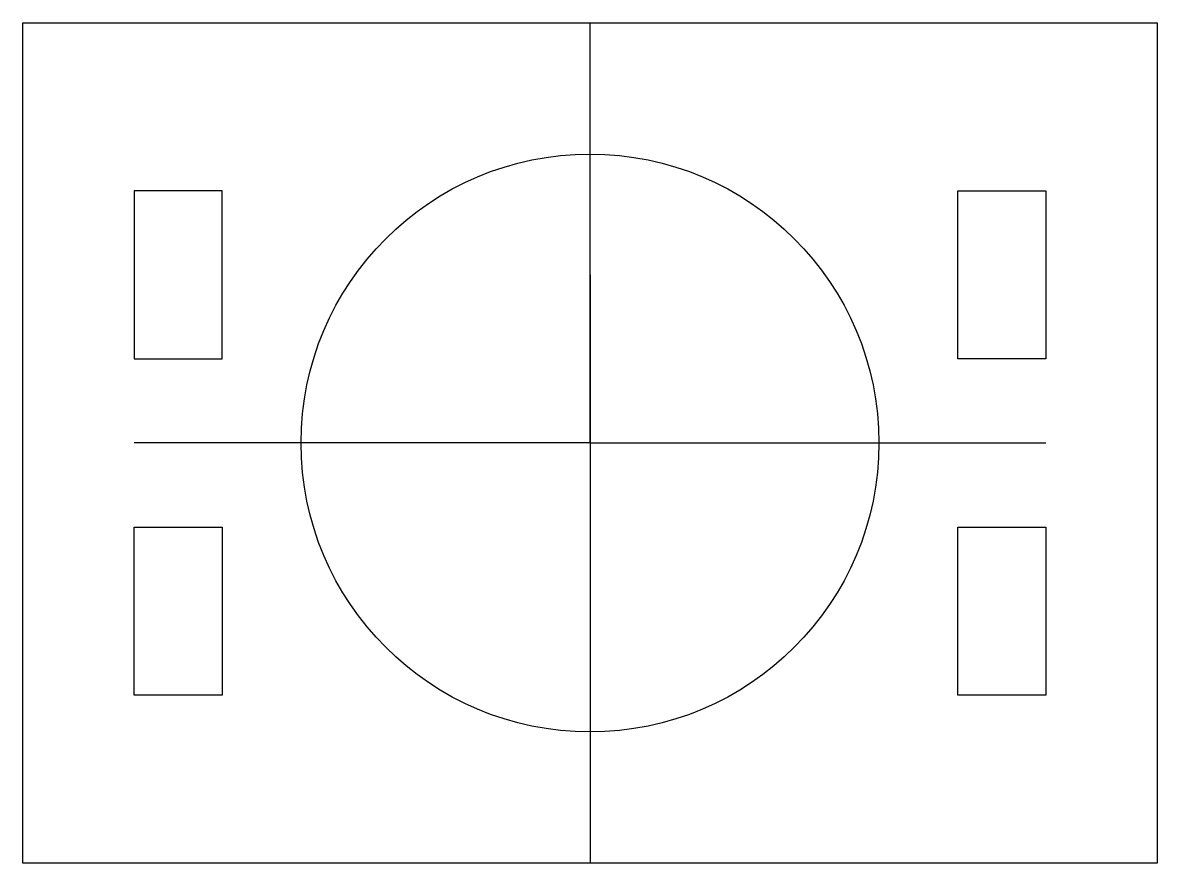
# Model space of a CAD drawing. Header units: millimetres. Extents: x -27 to 27, y -20 to 20.
import ezdxf

# ---------------------------------------------------------------- set-up
doc = ezdxf.new("R2010")
doc.units = ezdxf.units.MM
doc.layers.get('0').update_dxf_attribs({"linetype": 'CONTINUOUS'})

msp = doc.modelspace()

# ---------------------------------------------------------------- linework, layer by layer
for p, q in [((0, 0), (0, 20)), ((0, 8), (0, -8)), ((0, 0), (-21.7, 0)), ((0, 0), (21.7, 0)), ((0, 0), (0, -20))]:
    msp.add_line(p, q)
for points in [[(-21.7, 20), (21.7, 20), (27, 20), (27, -20), (21.7, -20), (-21.7, -20), (-27, -20), (-27, 20)], [(-17.5, 12), (-21.7, 12), (-21.7, 4), (-17.5, 4)], [(17.5, 12), (21.7, 12), (21.7, 4), (17.5, 4)], [(-21.7, -4), (-17.5, -4), (-17.5, -12), (-21.7, -12)], [(17.5, -4), (21.7, -4), (21.7, -12), (17.5, -12)]]:
    msp.add_lwpolyline(points, close=True)
msp.add_circle((0, 0), 13.75)

doc.saveas('drawing.dxf')
